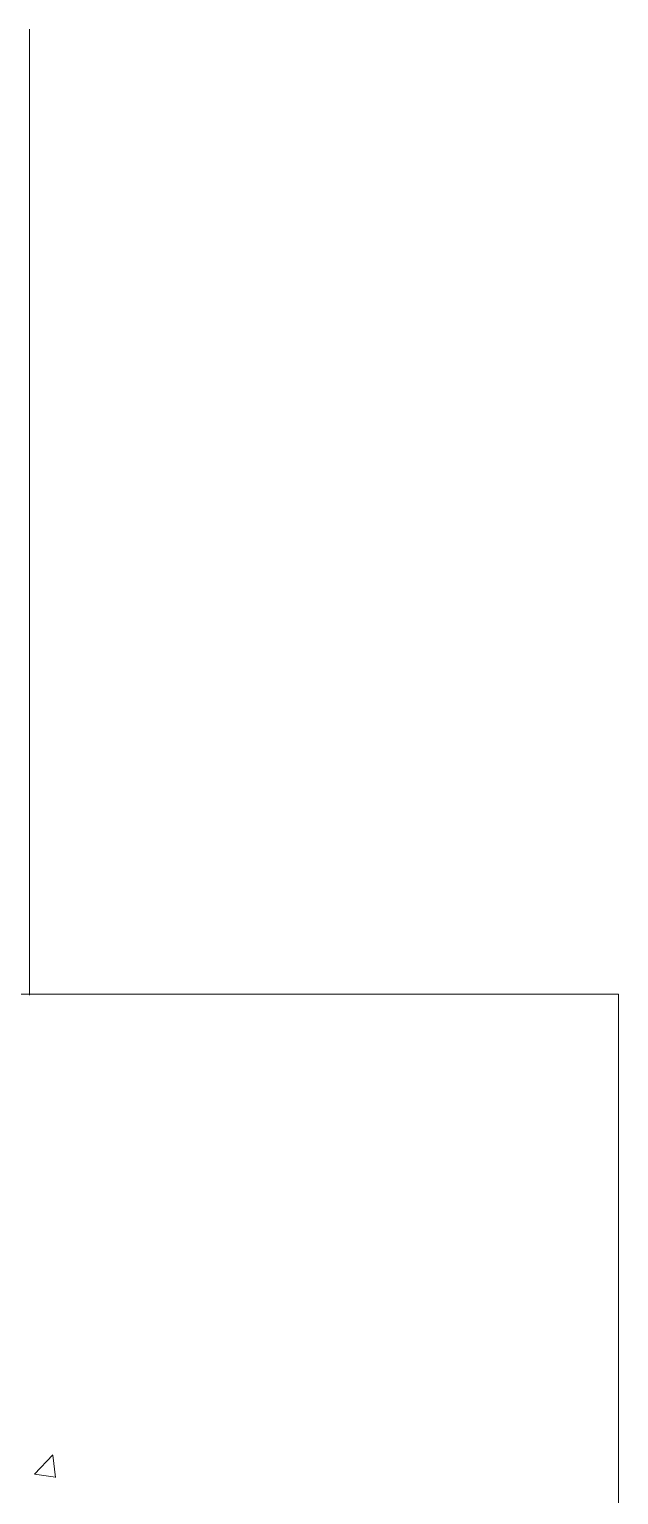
# Model space of a CAD drawing. Header units: metres. Extents: x -8 to 247, y -4 to 148.
# Drawn here: x 224.594 to 225.344, y 97.43 to 99.296 of the extents above; entities that cross this region are included whole.
import ezdxf

# ---------------------------------------------------------------- set-up
doc = ezdxf.new("R2010")
doc.units = ezdxf.units.M
doc.header["$LTSCALE"] = 5
doc.layers.add('800 Espace-vert', color=8, linetype='Continuous', lineweight=5)
doc.layers.add('801 ABRES JARDINS', color=8, linetype='Continuous', lineweight=0)

# ---------------------------------------------------------------- blocks, each defined once
blk = doc.blocks.new('ARBRE')
at = {"layer": '800 Espace-vert', "color": 3}
for p, q in [((0.6339, 0.2188), (0.6573, 0.2432)), ((0.6606, 0.2145), (0.6573, 0.243)), ((0.6339, 0.2188), (0.6606, 0.2147))]:
    blk.add_line(p, q, dxfattribs=at)

msp = doc.modelspace()

# ---------------------------------------------------------------- linework, layer by layer
at = {"layer": '800 Espace-vert', "color": 8}
msp.add_line((224.5942, 98.0664), (224.5942, 99.2961), dxfattribs=at)
at = {"layer": '800 Espace-vert', "color": 8, "linetype": 'Continuous'}
for p in [(221.1742, 98.0661), (225.3441, 96.6299)]:
    msp.add_line(p, (225.3441, 98.0678), dxfattribs=at)

# ---------------------------------------------------------------- block references
at = {"layer": '801 ABRES JARDINS', "color": 8}
msp.add_blockref('ARBRE', (223.9667, 97.2378), dxfattribs=at)

doc.saveas('drawing.dxf')
